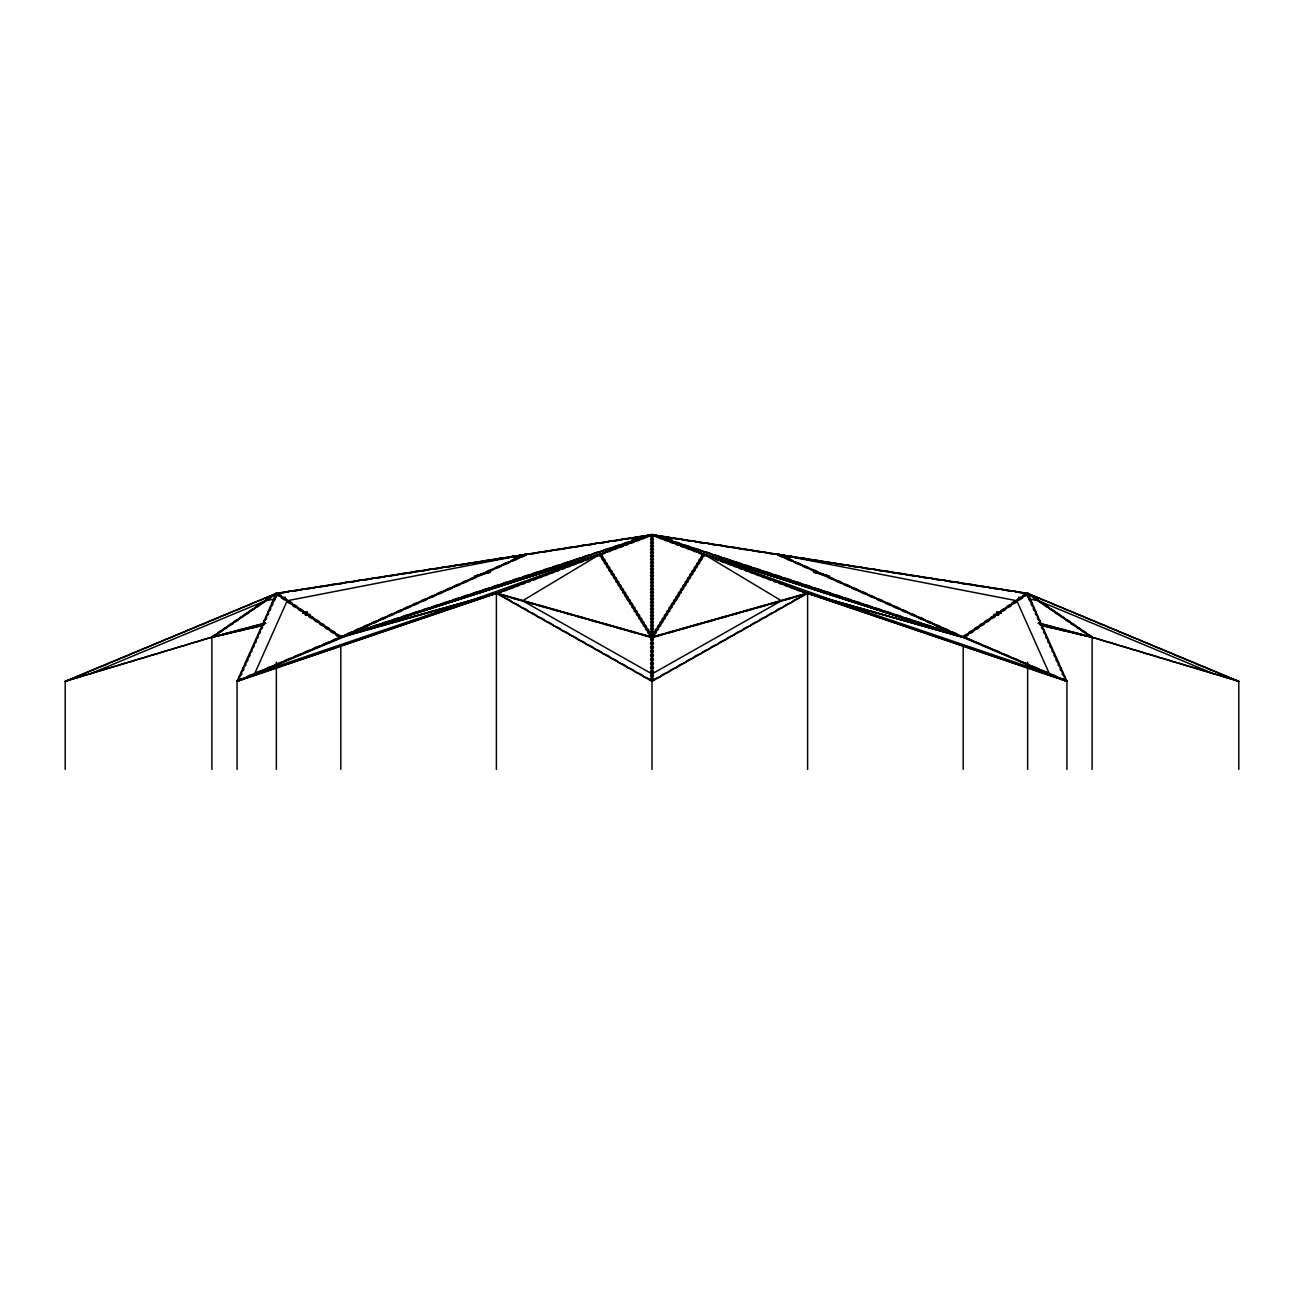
<?xml version="1.0" encoding="UTF-8"?>
<svg xmlns="http://www.w3.org/2000/svg" width="1304" height="1304" viewBox="0 0 1304 1304"><rect width="100%" height="100%" fill="white"/><g stroke="black" fill="none" stroke-linecap="round" stroke-linejoin="round"><path stroke-width="1.5" d="M1238.8 769.36L1238.8 681.34L1027.65 593.32A19.038 5.412 1.9 0 0 1022.222 597.02A19.038 5.852 5.7 0 1 1016.794 600.736A18.598 5.281 1.9 0 0 1011.431 604.388A18.598 5.705 5.7 0 1 1006.085 608.055A18.598 5.705 5.7 0 1 1000.722 611.706A18.598 5.281 1.9 0 0 995.359 615.374A18.598 5.705 5.7 0 1 989.997 619.025A18.598 5.281 1.9 0 0 984.634 622.693A18.598 5.281 1.9 0 0 979.271 626.344A18.598 5.281 1.9 0 0 973.925 630.011A18.598 5.705 5.7 0 1 968.562 633.662A18.598 5.281 1.9 0 0 963.314 636.629L1066.933 681.34L1066.933 769.36M650.288 636.645L650.174 636.433A18.875 4.222 10.5 0 1 650.614 635.113L651.12 634.347A18.875 4.222 10.5 0 0 648.316 631.429A18.875 4.222 10.5 0 0 646.018 627.746A18.875 4.222 10.5 0 1 643.736 624.078A18.875 4.222 10.5 0 1 641.438 620.394A18.875 4.222 10.5 0 1 639.139 616.727A18.875 4.222 10.5 0 1 636.841 613.043A18.875 4.222 10.5 0 1 634.559 609.359A18.875 4.222 10.5 0 1 632.261 605.692A18.875 4.222 10.5 0 1 629.962 602.008A18.875 4.222 10.5 0 1 627.664 598.324A18.875 4.222 10.5 0 0 625.366 594.657A18.875 4.222 10.5 0 1 623.084 590.973A18.875 4.222 10.5 0 1 620.785 587.305A18.875 4.222 10.5 0 0 618.487 583.621A18.875 4.222 10.5 0 1 616.189 579.938A18.875 4.222 10.5 0 0 613.907 576.27A18.875 4.222 10.5 0 1 611.609 572.586A18.875 4.222 10.5 0 1 609.31 568.903A18.875 4.222 10.5 0 1 607.012 565.235A18.875 4.222 10.5 0 1 604.73 561.551A18.875 4.222 10.5 0 0 602.432 557.884A18.875 4.222 10.5 0 0 600.133 554.2L594.591 555.911M653.712 636.645L653.826 636.433A18.875 4.222 -10.5 0 0 653.385 635.113L652.88 634.347A18.875 4.222 -10.5 0 1 655.684 631.429A18.875 4.222 -10.5 0 1 657.982 627.746A18.875 4.222 -10.5 0 0 660.264 624.078A18.875 4.222 -10.5 0 1 662.562 620.394A18.875 4.222 -10.5 0 0 664.861 616.727A18.875 4.222 -10.5 0 1 667.159 613.043A18.875 4.222 -10.5 0 0 669.441 609.359A18.875 4.222 -10.5 0 0 671.739 605.692A18.875 4.222 -10.5 0 0 674.038 602.008A18.875 4.222 -10.5 0 1 676.336 598.324A18.875 4.222 -10.5 0 1 678.634 594.657A18.875 4.222 -10.5 0 0 680.916 590.973A18.875 4.222 -10.5 0 1 683.214 587.305A18.875 4.222 -10.5 0 1 685.513 583.621A18.875 4.222 -10.5 0 1 687.811 579.938A18.875 4.222 -10.5 0 1 690.093 576.27A18.875 4.222 -10.5 0 1 692.391 572.586A18.875 4.222 -10.5 0 1 694.69 568.903A18.875 4.222 -10.5 0 1 696.988 565.235A18.875 4.222 -10.5 0 1 699.27 561.551A18.875 4.222 -10.5 0 0 701.568 557.884A18.875 4.222 -10.5 0 1 703.867 554.2L709.409 555.911M1038.408 623.149L1092.1 637.33L1238.8 681.34A18.794 2.82 16.7 0 1 1235.442 680.15L1234.383 679.759A18.794 2.82 16.7 0 1 1227.683 676.711A18.794 2.82 16.7 0 1 1216.567 672.082A18.794 2.82 16.7 0 1 1205.466 667.436A18.794 2.82 16.7 0 1 1194.35 662.807A18.794 2.82 16.7 0 1 1183.233 658.178A18.794 2.82 16.7 0 1 1172.117 653.548A18.794 2.82 16.7 0 1 1161 648.919A18.794 2.82 16.7 0 1 1149.9 644.274A18.794 2.82 16.7 0 1 1138.783 639.645A18.794 2.82 16.7 0 1 1127.667 635.015A18.794 2.82 16.7 0 1 1116.55 630.386A18.794 2.82 16.7 0 1 1105.433 625.741A18.794 2.82 16.7 0 1 1094.333 621.111A18.794 2.82 16.7 0 1 1083.216 616.482A18.794 2.82 16.7 0 1 1072.1 611.853A18.794 2.82 16.7 0 1 1060.983 607.224A18.794 2.82 16.7 0 1 1049.883 602.578A18.794 2.82 16.7 0 1 1038.766 597.949A18.794 2.82 16.7 0 1 1031.431 595.178L1030.551 594.787A19.038 2.853 16.7 0 0 1027.65 593.32L652 534.64A20.456 3.651 -13.1 0 1 645.757 535.895L644.551 536.091A20.456 3.651 -13.1 0 1 638.08 536.808A20.456 5.819 -1.9 0 1 624.176 538.992A20.456 5.819 -1.9 0 1 610.256 541.16A20.456 5.819 -1.9 0 1 596.352 543.328A20.456 5.819 -1.9 0 1 582.432 545.512A20.456 5.819 -1.9 0 1 568.528 547.68A20.456 5.819 -1.9 0 1 554.607 549.848A20.456 5.819 -1.9 0 1 540.704 552.032A20.456 5.819 -1.9 0 1 526.783 554.2A18.875 5.363 -1.9 0 1 518.552 557.884A18.875 5.363 -1.9 0 1 510.32 561.551A18.875 5.363 -1.9 0 1 502.105 565.235A18.875 5.363 -1.9 0 1 493.874 568.903A18.875 5.363 -1.9 0 1 485.642 572.586A18.875 5.363 -1.9 0 0 477.411 576.27A18.875 5.363 -1.9 0 1 469.195 579.938A18.875 5.363 -1.9 0 1 460.964 583.621A18.875 5.363 -1.9 0 0 452.732 587.305A18.875 5.363 -1.9 0 1 444.501 590.973A18.875 5.363 -1.9 0 0 436.286 594.657A18.875 5.363 -1.9 0 1 428.054 598.324A18.875 5.363 -1.9 0 1 419.823 602.008A18.875 5.363 -1.9 0 1 411.591 605.692A18.875 5.363 -1.9 0 1 403.376 609.359A18.875 5.363 -1.9 0 1 395.145 613.043A18.875 5.363 -1.9 0 1 386.913 616.727A18.875 5.363 -1.9 0 1 378.682 620.394A18.875 5.363 -1.9 0 0 370.45 624.078A18.875 5.363 -1.9 0 1 362.235 627.746A18.875 5.363 -1.9 0 0 354.003 631.429A18.875 5.363 -1.9 0 0 345.772 635.113L344.892 635.977L356.139 632.473M817.543 561.388L777.217 554.2A20.456 3.651 13.1 0 1 763.296 552.032A20.456 3.651 13.1 0 1 749.392 549.848A20.456 5.819 1.9 0 1 735.472 547.68A20.456 5.819 1.9 0 1 721.568 545.512A20.456 5.819 1.9 0 1 707.648 543.328A20.456 5.819 1.9 0 1 693.744 541.16A20.456 5.819 1.9 0 1 679.824 538.992A20.456 5.819 1.9 0 1 665.92 536.808A20.456 3.651 13.1 0 1 659.449 536.091L658.243 535.895A20.456 3.651 13.1 0 1 652 534.64A20.456 4.58 10.5 0 1 650.908 535.895L650.452 536.091A20.456 4.58 10.5 0 1 646.23 536.808A20.456 4.58 10.5 0 1 640.476 538.992A20.456 4.58 10.5 0 1 634.706 541.16A20.456 4.58 10.5 0 1 628.952 543.328A20.456 4.58 10.5 0 1 623.182 545.512A20.456 4.58 10.5 0 1 617.428 547.68A20.456 4.58 10.5 0 1 611.657 549.848A20.456 4.58 10.5 0 1 605.904 552.032L600.133 554.2A18.875 4.222 10.5 0 0 599.628 554.95L599.628 555.243A18.875 4.222 10.5 0 0 602.432 557.884A18.875 4.222 10.5 0 0 604.73 561.551A18.875 4.222 10.5 0 1 607.012 565.235A18.875 4.222 10.5 0 1 609.31 568.903A18.875 4.222 10.5 0 1 611.609 572.586A18.875 4.222 10.5 0 1 613.907 576.27A18.875 4.222 10.5 0 0 616.189 579.938A18.875 4.222 10.5 0 1 618.487 583.621A18.875 4.222 10.5 0 0 620.785 587.305A18.875 4.222 10.5 0 1 623.084 590.973A18.875 4.222 10.5 0 1 625.366 594.657A18.875 4.222 10.5 0 0 627.664 598.324A18.875 4.222 10.5 0 1 629.962 602.008A18.875 4.222 10.5 0 1 632.261 605.692A18.875 4.222 10.5 0 1 634.559 609.359A18.875 4.222 10.5 0 1 636.841 613.043A18.875 4.222 10.5 0 1 639.139 616.727A18.875 4.222 10.5 0 1 641.438 620.394A18.875 4.222 10.5 0 1 643.736 624.078A18.875 4.222 10.5 0 1 646.018 627.746A18.875 4.222 10.5 0 0 648.316 631.429A18.875 4.222 10.5 0 0 650.614 635.113L652 634.021L653.385 635.113A18.875 4.222 -10.5 0 0 655.684 631.429A18.875 4.222 -10.5 0 0 657.982 627.746A18.875 4.222 -10.5 0 1 660.264 624.078A18.875 4.222 -10.5 0 0 662.562 620.394A18.875 4.222 -10.5 0 1 664.861 616.727A18.875 4.222 -10.5 0 0 667.159 613.043A18.875 4.222 -10.5 0 1 669.441 609.359A18.875 4.222 -10.5 0 1 671.739 605.692A18.875 4.222 -10.5 0 1 674.038 602.008A18.875 4.222 -10.5 0 0 676.336 598.324A18.875 4.222 -10.5 0 0 678.634 594.657A18.875 4.222 -10.5 0 1 680.916 590.973A18.875 4.222 -10.5 0 0 683.214 587.305A18.875 4.222 -10.5 0 0 685.513 583.621A18.875 4.222 -10.5 0 0 687.811 579.938A18.875 4.222 -10.5 0 0 690.093 576.27A18.875 4.222 -10.5 0 0 692.391 572.586A18.875 4.222 -10.5 0 0 694.69 568.903A18.875 4.222 -10.5 0 0 696.988 565.235A18.875 4.222 -10.5 0 0 699.27 561.551A18.875 4.222 -10.5 0 1 701.568 557.884A18.875 4.222 -10.5 0 0 704.372 555.243L704.372 554.95A20.456 4.58 -10.5 0 1 703.867 554.2L698.096 552.032A20.456 4.58 -10.5 0 1 692.342 549.848A20.456 4.58 -10.5 0 1 686.572 547.68A20.456 4.58 -10.5 0 1 680.818 545.512A20.456 4.58 -10.5 0 1 675.048 543.328A20.456 4.58 -10.5 0 1 669.294 541.16A20.456 4.58 -10.5 0 1 663.524 538.992A20.456 4.58 -10.5 0 1 657.77 536.808A20.456 4.58 -10.5 0 1 653.548 536.091L653.092 535.895A20.456 4.58 -10.5 0 1 652 534.64L276.35 593.32L65.2 681.34L65.2 769.36M653.385 635.113L652 635.977L650.614 635.113M263.962 624.942A18.843 3.358 -13.1 0 0 254.492 627.387A18.843 3.358 -13.1 0 0 240.295 630.712A18.843 3.358 -13.1 0 0 226.097 634.021L220.311 635.113A18.875 3.374 -13.1 0 0 214.263 636.433L65.2 681.34A14.898 2.233 -16.7 0 1 68.167 680.28L69.194 679.938A14.898 2.233 -16.7 0 1 77.555 677.64A14.898 2.233 -16.7 0 1 89.894 673.923A17.8 2.673 -16.7 0 1 103.456 669.865A17.8 2.673 -16.7 0 1 117.018 665.79A17.8 2.673 -16.7 0 1 130.563 661.731A17.8 2.673 -16.7 0 1 144.125 657.656A17.8 2.673 -16.7 0 1 157.686 653.597A17.8 2.673 -16.7 0 1 171.231 649.522A17.8 2.673 -16.7 0 1 184.793 645.464A17.8 2.673 -16.7 0 1 198.338 641.389A17.8 2.673 -16.7 0 1 211.9 637.33L265.592 623.149M65.2 681.34A18.794 2.82 -16.7 0 0 68.558 680.15L69.617 679.759A18.794 2.82 -16.7 0 0 76.317 676.711A18.794 2.82 -16.7 0 0 87.433 672.082A18.794 2.82 -16.7 0 0 98.534 667.436A18.794 2.82 -16.7 0 0 109.65 662.807A18.794 2.82 -16.7 0 0 120.767 658.178A18.794 2.82 -16.7 0 0 131.883 653.548A18.794 2.82 -16.7 0 0 143 648.919A18.794 2.82 -16.7 0 0 154.1 644.274A18.794 2.82 -16.7 0 0 165.217 639.645A18.794 2.82 -16.7 0 0 176.333 635.015A18.794 2.82 -16.7 0 0 187.45 630.386A18.794 2.82 -16.7 0 0 198.567 625.741A18.794 2.82 -16.7 0 0 209.667 621.111A18.794 2.82 -16.7 0 0 220.783 616.482A18.794 2.82 -16.7 0 0 231.9 611.853A18.794 2.82 -16.7 0 0 243.017 607.224A18.794 2.82 -16.7 0 0 254.117 602.578A18.794 2.82 -16.7 0 0 265.234 597.949A18.794 2.82 -16.7 0 0 272.569 595.178L273.449 594.787A19.038 2.853 -16.7 0 1 276.35 593.32A19.038 5.412 -1.9 0 1 281.778 597.02A19.038 5.852 -5.7 0 0 287.206 600.736A18.598 5.705 -5.7 0 0 292.569 604.388A18.598 5.281 -1.9 0 1 297.915 608.055A18.598 5.705 -5.7 0 0 303.278 611.706A18.598 5.705 -5.7 0 0 308.64 615.374A18.598 5.281 -1.9 0 1 314.003 619.025A18.598 5.281 -1.9 0 1 319.366 622.693A18.598 5.705 -5.7 0 0 324.729 626.344A18.598 5.281 -1.9 0 1 330.075 630.011A18.598 5.281 -1.9 0 1 335.438 633.662A18.598 5.281 -1.9 0 1 340.686 636.629L341.192 636.433A18.875 5.363 -1.9 0 1 345.772 635.113L410.63 614.999M89.894 673.923L265.494 600.736A19.038 2.853 -16.7 0 1 270.922 597.02A19.038 3.39 -13.1 0 0 276.35 593.32A20.456 5.819 -1.9 0 0 290.27 591.152A20.456 5.819 -1.9 0 0 304.174 588.968A20.456 5.819 -1.9 0 0 318.094 586.8A20.456 3.651 -13.1 0 0 331.998 584.632A20.456 5.819 -1.9 0 0 345.919 582.448A20.456 3.651 -13.1 0 0 359.822 580.28A20.456 5.819 -1.9 0 0 373.743 578.112A20.456 5.819 -1.9 0 0 387.647 575.928A20.456 3.651 -13.1 0 0 401.567 573.76A20.456 5.819 -1.9 0 0 415.487 571.592A20.456 5.819 -1.9 0 0 429.391 569.408A20.456 3.651 -13.1 0 0 443.311 567.24A20.456 5.819 -1.9 0 0 457.215 565.072A20.456 5.819 -1.9 0 0 471.135 562.888A20.456 5.819 -1.9 0 0 485.039 560.72A20.456 5.819 -1.9 0 0 498.959 558.552A20.456 5.819 -1.9 0 0 512.863 556.368A20.456 3.651 -13.1 0 0 515.911 556.107L517.02 555.977A20.456 3.651 -13.1 0 0 521.763 555.243L523.002 554.999A20.456 3.651 -13.1 0 0 526.783 554.2A20.456 3.651 -13.1 0 0 540.704 552.032A20.456 3.651 -13.1 0 0 554.607 549.848A20.456 3.651 -13.1 0 0 568.528 547.68A20.456 3.651 -13.1 0 0 582.432 545.512A20.456 3.651 -13.1 0 0 596.352 543.328A20.456 3.651 -13.1 0 0 610.256 541.16A20.456 3.651 -13.1 0 0 624.176 538.992A20.456 3.651 -13.1 0 0 638.08 536.808A20.456 5.819 -1.9 0 0 645.643 536.091L646.8 535.895A20.456 5.819 -1.9 0 0 652 534.64L671.527 539.188M668.528 538.34A18.843 3.358 13.1 0 0 666.197 537.949A18.843 3.358 13.1 0 0 652 534.64L496.4 593.32L237.067 681.34L237.067 769.36M963.314 636.645L962.808 636.433A18.875 5.363 1.9 0 0 958.228 635.113A18.875 5.363 1.9 0 0 949.997 631.429A18.875 5.363 1.9 0 1 941.765 627.746A18.875 5.363 1.9 0 0 933.55 624.078A18.875 5.363 1.9 0 0 925.318 620.394A18.875 5.363 1.9 0 1 917.087 616.727A18.875 5.363 1.9 0 1 908.855 613.043A18.875 5.363 1.9 0 1 900.624 609.359A18.875 5.363 1.9 0 1 892.409 605.692A18.875 5.363 1.9 0 1 884.177 602.008A18.875 5.363 1.9 0 1 875.946 598.324A18.875 5.363 1.9 0 0 867.714 594.657A18.875 5.363 1.9 0 1 859.499 590.973A18.875 5.363 1.9 0 0 851.267 587.305A18.875 5.363 1.9 0 0 843.036 583.621A18.875 5.363 1.9 0 1 834.804 579.938A18.875 5.363 1.9 0 1 826.589 576.27A18.875 5.363 1.9 0 0 818.358 572.586A18.875 5.363 1.9 0 1 810.126 568.903A18.875 5.363 1.9 0 1 801.895 565.235A18.875 5.363 1.9 0 1 793.68 561.551A18.875 5.363 1.9 0 1 785.448 557.884A18.875 5.363 1.9 0 1 777.217 554.2A20.456 3.651 13.1 0 0 780.998 554.999L782.237 555.243A20.456 3.651 13.1 0 0 786.98 555.977L788.089 556.107A20.456 3.651 13.1 0 0 791.137 556.368A20.456 5.819 1.9 0 0 805.041 558.552A20.456 3.651 13.1 0 0 818.961 560.72A20.456 5.819 1.9 0 0 832.865 562.888A20.456 3.651 13.1 0 0 846.785 565.072A20.456 3.651 13.1 0 0 860.689 567.24A20.456 3.651 13.1 0 0 874.609 569.408A20.456 5.819 1.9 0 0 888.513 571.592A20.456 3.651 13.1 0 0 902.433 573.76A20.456 3.651 13.1 0 0 916.353 575.928A20.456 5.819 1.9 0 0 930.257 578.112A20.456 3.651 13.1 0 0 944.177 580.28A20.456 3.651 13.1 0 0 958.081 582.448A20.456 5.819 1.9 0 0 972.002 584.632A20.456 3.651 13.1 0 0 985.905 586.8A20.456 3.651 13.1 0 0 999.826 588.968A20.456 3.651 13.1 0 0 1013.73 591.152A20.456 5.819 1.9 0 0 1027.65 593.32L1066.933 681.34A14.898 1.418 18 0 1 1064.064 680.28L1063.2 679.938A14.898 1.418 18 0 1 1058.196 677.64A14.898 1.418 18 0 1 1049.459 673.923L833.794 600.736L703.867 554.2A20.456 4.58 -10.5 0 1 698.096 552.032L652 534.64A18.826 5.346 -1.9 0 0 641.959 537.949A18.843 5.363 -1.9 0 0 631.918 541.258A18.843 5.363 -1.9 0 0 621.878 544.583A18.843 5.363 -1.9 0 0 611.853 547.892A18.843 5.363 -1.9 0 0 601.812 551.201A18.843 5.363 -1.9 0 0 591.771 554.51A18.843 5.363 -1.9 0 0 581.731 557.835A18.843 5.363 -1.9 0 0 571.69 561.144A18.843 5.363 -1.9 0 0 561.649 564.453A18.843 5.363 -1.9 0 0 551.608 567.762A18.843 5.363 -1.9 0 0 541.567 571.071A18.843 5.363 -1.9 0 0 531.543 574.396A18.843 5.363 -1.9 0 0 521.502 577.705A18.843 5.363 -1.9 0 0 511.461 581.013A18.843 5.363 -1.9 0 0 501.421 584.322A18.843 5.363 -1.9 0 0 491.38 587.648A18.843 5.363 -1.9 0 0 481.339 590.957A18.843 5.363 -1.9 0 0 471.298 594.265A18.843 5.363 -1.9 0 0 461.274 597.574A18.843 5.363 -1.9 0 0 451.233 600.899A18.843 5.363 -1.9 0 0 441.192 604.208A18.843 5.363 -1.9 0 0 431.151 607.517A18.843 5.363 -1.9 0 0 421.111 610.826A18.843 5.363 -1.9 0 0 411.07 614.135A18.843 5.363 -1.9 0 0 401.029 617.46A18.843 5.363 -1.9 0 0 390.988 620.769A18.843 5.363 -1.9 0 0 380.964 624.078A18.843 5.363 -1.9 0 0 370.923 627.387A18.843 5.363 -1.9 0 0 360.882 630.712A18.843 5.363 -1.9 0 0 350.841 634.021L237.067 681.34L276.35 593.32A20.456 3.651 -13.1 0 0 290.27 591.152A20.456 3.651 -13.1 0 0 304.174 588.968A20.456 3.651 -13.1 0 0 318.094 586.8A20.456 5.819 -1.9 0 0 331.998 584.632A20.456 3.651 -13.1 0 0 345.919 582.448A20.456 5.819 -1.9 0 0 359.822 580.28A20.456 3.651 -13.1 0 0 373.743 578.112A20.456 3.651 -13.1 0 0 387.647 575.928A20.456 5.819 -1.9 0 0 401.567 573.76A20.456 3.651 -13.1 0 0 415.487 571.592A20.456 3.651 -13.1 0 0 429.391 569.408A20.456 5.819 -1.9 0 0 443.311 567.24A20.456 3.651 -13.1 0 0 457.215 565.072A20.456 3.651 -13.1 0 0 471.135 562.888A20.456 3.651 -13.1 0 0 485.039 560.72A20.456 3.651 -13.1 0 0 498.959 558.552A20.456 3.651 -13.1 0 0 512.863 556.368A20.456 5.819 -1.9 0 0 516.726 556.107L517.981 555.977A20.456 5.819 -1.9 0 0 522.725 555.243L523.817 554.999A18.875 5.363 -1.9 0 1 526.783 554.2L340.8 637.33A17.8 1.679 -18 0 1 331.216 641.389A17.8 1.679 -18 0 1 321.632 645.464A17.8 1.679 -18 0 1 312.047 649.522A17.8 5.46 -5.7 0 0 302.463 653.597A17.8 1.679 -18 0 1 292.878 657.656A17.8 1.679 -18 0 1 283.294 661.731A17.8 1.679 -18 0 1 273.71 665.79A17.8 5.46 -5.7 0 0 264.125 669.865A17.8 1.679 -18 0 1 254.541 673.923A14.898 1.418 -18 0 1 245.804 677.64A14.898 1.418 -18 0 1 240.8 679.938L239.936 680.28A14.898 1.418 -18 0 1 237.067 681.34A14.898 4.58 -5.7 0 1 238.404 680.28L238.991 679.938A14.898 4.58 -5.7 0 1 245.804 677.64A14.898 4.58 -5.7 0 1 254.541 673.923A17.8 5.46 -5.7 0 1 264.125 669.865A17.8 1.679 -18 0 0 273.71 665.79A17.8 5.46 -5.7 0 1 283.294 661.731A17.8 5.46 -5.7 0 1 292.878 657.656A17.8 5.46 -5.7 0 1 302.463 653.597A17.8 1.679 -18 0 0 312.047 649.522A17.8 5.46 -5.7 0 1 321.632 645.464A17.8 5.46 -5.7 0 1 331.216 641.389A17.8 5.46 -5.7 0 1 340.8 637.33L652 534.64A20.456 5.819 1.9 0 0 657.2 535.895L658.357 536.091A20.456 5.819 1.9 0 0 665.92 536.808A20.456 3.651 13.1 0 0 679.824 538.992A20.456 3.651 13.1 0 0 693.744 541.16A20.456 3.651 13.1 0 0 707.648 543.328A20.456 3.651 13.1 0 0 721.568 545.512A20.456 3.651 13.1 0 0 735.472 547.68A20.456 3.651 13.1 0 0 749.392 549.848A20.456 5.819 1.9 0 0 763.296 552.032A20.456 5.819 1.9 0 0 777.217 554.2L1016.794 600.736A19.038 5.412 1.9 0 1 1022.222 597.02A19.038 5.852 5.7 0 0 1026.721 595.146L1027.047 594.82A18.794 5.77 5.7 0 1 1027.65 593.32A18.794 2.82 16.7 0 0 1030.551 594.787L1031.154 595.146A19.038 2.853 16.7 0 1 1033.078 597.02A19.038 2.853 16.7 0 1 1038.506 600.736A18.598 2.787 16.7 0 1 1043.868 604.388A18.598 2.787 16.7 0 1 1049.215 608.055A18.598 3.309 13.1 0 0 1054.577 611.706A18.598 3.309 13.1 0 0 1059.94 615.374A18.598 3.309 13.1 0 0 1065.303 619.025A18.598 2.787 16.7 0 1 1070.666 622.693A18.598 2.787 16.7 0 1 1076.028 626.344A18.598 3.309 13.1 0 0 1081.375 630.011A18.598 3.309 13.1 0 0 1086.737 633.662A18.598 2.787 16.7 0 1 1092.1 637.33A17.8 2.673 16.7 0 1 1105.662 641.389A17.8 2.673 16.7 0 1 1119.207 645.464A17.8 2.673 16.7 0 1 1132.768 649.522A17.8 2.673 16.7 0 1 1146.314 653.597A17.8 2.673 16.7 0 1 1159.875 657.656A17.8 2.673 16.7 0 1 1173.437 661.731A17.8 2.673 16.7 0 1 1186.982 665.79A17.8 2.673 16.7 0 1 1200.544 669.865A17.8 2.673 16.7 0 1 1214.105 673.923A14.898 2.233 16.7 0 1 1226.445 677.64A14.898 2.233 16.7 0 1 1234.806 679.938L1235.833 680.28A14.898 2.233 16.7 0 1 1238.8 681.34M632.473 539.188L652 534.64L807.6 593.32L1066.933 681.34A14.898 4.58 5.7 0 0 1065.596 680.28L1065.009 679.938A14.898 4.58 5.7 0 0 1058.196 677.64A14.898 4.58 5.7 0 0 1049.459 673.923A17.8 5.46 5.7 0 0 1039.875 669.865A17.8 5.46 5.7 0 0 1030.29 665.79A17.8 1.679 18 0 1 1020.706 661.731A17.8 1.679 18 0 1 1011.122 657.656A17.8 1.679 18 0 1 1001.537 653.597A17.8 1.679 18 0 1 991.953 649.522A17.8 5.46 5.7 0 0 982.368 645.464A17.8 1.679 18 0 1 972.784 641.389A17.8 1.679 18 0 1 963.2 637.33L652 534.64L362.267 630.402M265.739 623.328A18.875 3.374 -13.1 0 1 262.104 624.078A18.875 3.374 -13.1 0 1 248.184 627.746A18.875 3.374 -13.1 0 0 234.247 631.429A18.875 3.374 -13.1 0 0 220.311 635.113L217.686 635.977M347.728 635.113L349.945 634.347M357.003 632.179L361.42 630.68M211.9 769.36L211.9 637.33A18.598 2.787 -16.7 0 1 217.263 633.662A18.598 2.787 -16.7 0 1 222.625 630.011A18.598 2.787 -16.7 0 1 227.972 626.344A18.598 2.787 -16.7 0 1 233.334 622.693A18.598 2.787 -16.7 0 1 238.697 619.025A18.598 3.309 -13.1 0 0 244.06 615.374A18.598 3.309 -13.1 0 0 249.423 611.706A18.598 3.309 -13.1 0 0 254.785 608.055A18.598 2.787 -16.7 0 1 260.132 604.388A18.598 2.787 -16.7 0 1 265.494 600.736A19.038 3.39 -13.1 0 0 270.922 597.02A19.038 2.853 -16.7 0 1 272.846 595.146L273.384 594.82A18.794 2.82 -16.7 0 0 276.35 593.32L340.8 637.33A18.598 1.76 -18 0 0 353.743 633.662A18.598 1.76 -18 0 0 366.685 630.011A18.598 1.76 -18 0 0 379.627 626.344A18.598 1.76 -18 0 0 392.569 622.693A18.598 1.76 -18 0 0 405.495 619.025A18.598 1.76 -18 0 0 418.437 615.374A18.598 1.76 -18 0 0 431.379 611.706A18.598 1.76 -18 0 0 444.322 608.055A18.598 1.76 -18 0 0 457.264 604.388A18.598 1.76 -18 0 0 470.206 600.736A19.038 1.809 -18 0 0 483.295 597.02L496.4 593.32L652 681.34A14.898 4.238 -9 0 0 653.076 680.28L653.288 679.938A14.898 4.238 -9 0 0 652 677.64A14.898 4.238 9 0 1 652 673.923A17.8 5.053 -9 0 0 652 669.865A17.8 5.053 -9 0 0 652 665.79A17.8 5.053 -9 0 0 652 661.731A17.8 5.053 -9 0 0 652 657.656A17.8 5.053 -9 0 0 652 653.597A17.8 5.053 -9 0 0 652 649.522A17.8 5.053 -9 0 0 652 645.464A17.8 5.053 -9 0 0 652 641.389A17.8 5.053 -9 0 0 652 637.33L703.867 554.2A18.875 4.222 -10.5 0 1 704.372 554.95L704.584 555.243A20.456 4.58 -10.5 0 0 706.54 555.977L707.224 556.107A20.456 4.58 -10.5 0 0 709.637 556.368A20.456 4.58 -10.5 0 0 715.391 558.552A20.456 4.58 -10.5 0 0 721.161 560.72A20.456 4.58 -10.5 0 0 726.915 562.888A20.456 4.58 -10.5 0 0 732.685 565.072A20.456 4.58 -10.5 0 0 738.439 567.24A20.456 4.58 -10.5 0 0 744.209 569.408A20.456 4.58 -10.5 0 0 749.963 571.592A20.456 4.58 -10.5 0 0 755.733 573.76A20.456 4.58 -10.5 0 0 761.503 575.928A20.456 4.58 -10.5 0 0 767.257 578.112A20.456 4.58 -10.5 0 0 773.027 580.28A20.456 4.58 -10.5 0 0 778.781 582.448A20.456 4.58 -10.5 0 0 784.552 584.632A20.456 4.58 -10.5 0 0 790.305 586.8A20.456 4.58 -10.5 0 0 796.076 588.968A20.456 4.58 -10.5 0 0 801.83 591.152A20.456 4.58 -10.5 0 0 807.6 593.32L963.2 637.33A18.598 5.705 5.7 0 0 968.562 633.662A18.598 5.281 1.9 0 1 973.925 630.011A18.598 5.705 5.7 0 0 979.271 626.344A18.598 5.705 5.7 0 0 984.634 622.693A18.598 5.705 5.7 0 0 989.997 619.025A18.598 5.281 1.9 0 1 995.359 615.374A18.598 5.705 5.7 0 0 1000.722 611.706A18.598 5.281 1.9 0 1 1006.085 608.055A18.598 5.281 1.9 0 1 1011.431 604.388A18.598 5.705 5.7 0 0 1016.794 600.736L1049.459 673.923A17.8 1.679 18 0 1 1039.875 669.865A17.8 1.679 18 0 1 1030.29 665.79A17.8 5.46 5.7 0 0 1020.706 661.731A17.8 5.46 5.7 0 0 1011.122 657.656A17.8 5.46 5.7 0 0 1001.537 653.597A17.8 5.46 5.7 0 0 991.953 649.522A17.8 1.679 18 0 1 982.368 645.464A17.8 5.46 5.7 0 0 972.784 641.389A17.8 5.46 5.7 0 0 963.2 637.33L953.159 634.021A18.843 5.363 1.9 0 0 943.118 630.712A18.843 5.363 1.9 0 0 933.077 627.387A18.843 5.363 1.9 0 0 923.036 624.078A18.843 5.363 1.9 0 0 913.012 620.769A18.843 5.363 1.9 0 0 902.971 617.46A18.843 5.363 1.9 0 0 892.93 614.135A18.843 5.363 1.9 0 0 882.889 610.826A18.843 5.363 1.9 0 0 872.849 607.517A18.843 5.363 1.9 0 0 862.808 604.208A18.843 5.363 1.9 0 0 852.767 600.899A18.843 5.363 1.9 0 0 842.726 597.574A18.843 5.363 1.9 0 0 832.702 594.265A18.843 5.363 1.9 0 0 822.661 590.957A18.843 5.363 1.9 0 0 812.62 587.648A18.843 5.363 1.9 0 0 802.579 584.322A18.843 5.363 1.9 0 0 792.539 581.013A18.843 5.363 1.9 0 0 782.498 577.705A18.843 5.363 1.9 0 0 772.457 574.396A18.843 5.363 1.9 0 0 762.433 571.071A18.843 5.363 1.9 0 0 752.392 567.762A18.843 5.363 1.9 0 0 742.351 564.453A18.843 5.363 1.9 0 0 732.31 561.144A18.843 5.363 1.9 0 0 722.269 557.835A18.843 5.363 1.9 0 0 712.228 554.51A18.843 5.363 1.9 0 0 702.188 551.201A18.843 5.363 1.9 0 0 692.147 547.892A18.843 5.363 1.9 0 0 682.122 544.583A18.843 5.363 1.9 0 0 672.082 541.258A18.843 5.363 1.9 0 0 662.041 537.949A18.843 5.363 1.9 0 0 652 534.64L605.969 551.967A20.456 4.58 10.5 0 1 600.133 554.2L470.206 600.736L254.541 673.923L287.206 600.736L526.783 554.2A18.875 3.374 -13.1 0 1 518.91 556.547M344.663 636.14L343.115 636.645M355.014 632.701L364.077 629.702M354.036 633.01L350.841 634.021M583.116 559.595L594.2 556.156M582.725 559.84L502.822 585.333M468.397 596.368L479.464 592.929M479.872 592.701L490.94 589.261M491.347 589.017L502.415 585.577M411.037 614.754L422.105 611.332M422.512 611.087L433.58 607.648M433.971 607.403L445.055 603.964M445.446 603.719L456.53 600.296M456.922 600.052L468.006 596.613M365.136 629.473L600.133 554.2L652 637.33A17.8 5.053 9 0 0 652 641.389A17.8 5.053 9 0 0 652 645.464A17.8 5.053 9 0 0 652 649.522A17.8 5.053 9 0 0 652 653.597A17.8 5.053 9 0 0 652 657.656A17.8 5.053 9 0 0 652 661.731A17.8 5.053 9 0 0 652 665.79A17.8 5.053 9 0 0 652 669.865A17.8 5.053 9 0 0 652 673.923A14.898 4.238 -9 0 1 652 677.64A14.898 4.238 9 0 0 650.712 679.938L650.924 680.28A14.898 4.238 9 0 0 652 681.34L807.6 593.32L813.647 594.983M345.511 635.944L483.295 597.02A19.038 1.809 -18 0 0 490.5 595.146L491.657 594.803A19.038 1.809 -18 0 0 496.4 593.32A20.456 4.58 10.5 0 0 502.17 591.152A20.456 4.58 10.5 0 0 507.924 588.968A20.456 4.58 10.5 0 0 513.694 586.8A20.456 4.58 10.5 0 0 519.448 584.632A20.456 4.58 10.5 0 0 525.219 582.448A20.456 4.58 10.5 0 0 530.972 580.28A20.456 4.58 10.5 0 0 536.743 578.112A20.456 4.58 10.5 0 0 542.497 575.928A20.456 4.58 10.5 0 0 548.267 573.76A20.456 4.58 10.5 0 0 554.037 571.592A20.456 4.58 10.5 0 0 559.791 569.408A20.456 4.58 10.5 0 0 565.561 567.24A20.456 4.58 10.5 0 0 571.315 565.072A20.456 4.58 10.5 0 0 577.085 562.888A20.456 4.58 10.5 0 0 582.839 560.72A20.456 4.58 10.5 0 0 588.609 558.552A20.456 4.58 10.5 0 0 594.363 556.368A20.456 4.58 10.5 0 0 596.776 556.107L597.46 555.977A20.456 4.58 10.5 0 0 599.416 555.243L599.71 554.999A20.456 4.58 10.5 0 0 600.133 554.2L340.8 637.33A18.598 5.705 -5.7 0 1 335.438 633.662A18.598 5.705 -5.7 0 1 330.075 630.011A18.598 5.705 -5.7 0 1 324.729 626.344A18.598 5.281 -1.9 0 0 319.366 622.693A18.598 5.705 -5.7 0 1 314.003 619.025A18.598 5.705 -5.7 0 1 308.64 615.374A18.598 5.281 -1.9 0 0 303.278 611.706A18.598 5.281 -1.9 0 0 297.915 608.055A18.598 5.705 -5.7 0 1 292.569 604.388A18.598 5.281 -1.9 0 0 287.206 600.736A19.038 5.412 -1.9 0 0 281.778 597.02A19.038 5.852 -5.7 0 1 277.279 595.146L276.953 594.82A19.038 5.852 -5.7 0 1 276.35 593.32L211.9 637.33L263.359 625.317M302.691 613.271A18.875 3.374 -13.1 0 1 303.897 613.043L307.385 612.13M514.591 557.411L526.783 554.2L486.457 561.388M305.951 615.39L309.504 614.559M474.542 576.042L490.516 572.326M345.772 635.113L348.69 634.347A18.875 5.363 -1.9 0 0 354.003 631.429A18.875 5.363 -1.9 0 0 362.235 627.746A18.875 5.363 -1.9 0 1 370.45 624.078A18.875 5.363 -1.9 0 0 378.682 620.394A18.875 5.363 -1.9 0 1 386.913 616.727A18.875 5.363 -1.9 0 1 395.145 613.043A18.875 5.363 -1.9 0 1 403.376 609.359A18.875 5.363 -1.9 0 1 411.591 605.692A18.875 5.363 -1.9 0 1 419.823 602.008A18.875 5.363 -1.9 0 1 428.054 598.324A18.875 5.363 -1.9 0 1 436.286 594.657A18.875 5.363 -1.9 0 0 444.501 590.973A18.875 5.363 -1.9 0 1 452.732 587.305A18.875 5.363 -1.9 0 0 460.964 583.621A18.875 5.363 -1.9 0 1 469.195 579.938A18.875 5.363 -1.9 0 1 477.411 576.27A18.875 5.363 -1.9 0 0 485.642 572.586A18.875 5.363 -1.9 0 1 493.874 568.903A18.875 5.363 -1.9 0 1 502.105 565.235A18.875 5.363 -1.9 0 1 510.32 561.551A18.875 5.363 -1.9 0 1 518.552 557.884A18.875 5.363 -1.9 0 1 523.002 555.243L523.866 554.95A20.456 5.819 -1.9 0 0 526.783 554.2A18.875 3.374 -13.1 0 0 523.148 554.95L521.942 555.243A18.875 3.374 -13.1 0 0 518.356 556.156M220.311 635.113L223.946 634.347A18.875 3.374 -13.1 0 0 234.247 631.429A18.875 3.374 -13.1 0 0 248.184 627.746A18.875 3.374 -13.1 0 1 262.104 624.078A18.875 3.374 -13.1 0 1 265.299 623.019M275.454 598.96L265.494 600.736A18.598 3.309 -13.1 0 1 260.132 604.388A18.598 3.309 -13.1 0 1 254.785 608.055A18.598 2.787 -16.7 0 0 249.423 611.706A18.598 2.787 -16.7 0 0 244.06 615.374A18.598 2.787 -16.7 0 0 238.697 619.025A18.598 3.309 -13.1 0 1 233.334 622.693A18.598 3.309 -13.1 0 1 227.972 626.344A18.598 3.309 -13.1 0 1 222.625 630.011A18.598 3.309 -13.1 0 1 217.263 633.662A18.598 3.309 -13.1 0 1 213.497 636.629M281.419 597.9L285.413 597.183M478.503 562.806L482.48 562.089M821.52 562.089L825.497 562.806M1018.587 597.183L1022.58 597.9M1028.546 598.96L1038.506 600.736L1214.105 673.923M1092.1 769.36L1092.1 637.33L1089.736 636.433A18.875 3.374 13.1 0 0 1083.689 635.113L1080.054 634.347A18.875 3.374 13.1 0 1 1069.753 631.429A18.875 3.374 13.1 0 1 1055.816 627.746A18.875 3.374 13.1 0 0 1041.896 624.078A18.875 3.374 13.1 0 1 1038.261 623.328M1086.313 635.977L1077.903 634.021A18.843 3.358 13.1 0 0 1063.705 630.712A18.843 3.358 13.1 0 0 1049.508 627.387A18.843 3.358 13.1 0 0 1040.038 624.942M826.736 598.683L820.705 597.02A19.038 1.809 18 0 1 813.5 595.146L812.343 594.803A18.794 1.777 18 0 0 807.6 593.32A19.038 4.254 -10.5 0 0 794.495 597.02A19.038 4.254 -10.5 0 0 781.406 600.736L703.867 554.2L959.108 635.977L955.31 634.347A18.875 5.363 1.9 0 1 949.997 631.429A18.875 5.363 1.9 0 0 941.765 627.746A18.875 5.363 1.9 0 1 933.55 624.078A18.875 5.363 1.9 0 1 925.318 620.394A18.875 5.363 1.9 0 0 917.087 616.727A18.875 5.363 1.9 0 0 908.855 613.043A18.875 5.363 1.9 0 0 900.624 609.359A18.875 5.363 1.9 0 0 892.409 605.692A18.875 5.363 1.9 0 0 884.177 602.008A18.875 5.363 1.9 0 0 875.946 598.324A18.875 5.363 1.9 0 1 867.714 594.657A18.875 5.363 1.9 0 0 859.499 590.973A18.875 5.363 1.9 0 1 851.267 587.305A18.875 5.363 1.9 0 1 843.036 583.621A18.875 5.363 1.9 0 0 834.804 579.938A18.875 5.363 1.9 0 0 826.589 576.27A18.875 5.363 1.9 0 1 818.358 572.586A18.875 5.363 1.9 0 0 810.126 568.903A18.875 5.363 1.9 0 0 801.895 565.235A18.875 5.363 1.9 0 0 793.68 561.551A18.875 5.363 1.9 0 0 785.448 557.884A18.875 5.363 1.9 0 0 780.998 555.243L780.134 554.95A20.456 5.819 1.9 0 1 777.217 554.2L963.2 637.33L1027.65 593.32A19.038 3.39 13.1 0 0 1033.078 597.02A19.038 3.39 13.1 0 0 1038.506 600.736A18.598 3.309 13.1 0 0 1043.868 604.388A18.598 3.309 13.1 0 0 1049.215 608.055A18.598 2.787 16.7 0 1 1054.577 611.706A18.598 2.787 16.7 0 1 1059.94 615.374A18.598 2.787 16.7 0 1 1065.303 619.025A18.598 3.309 13.1 0 0 1070.666 622.693A18.598 3.309 13.1 0 0 1076.028 626.344A18.598 2.787 16.7 0 1 1081.375 630.011A18.598 2.787 16.7 0 1 1086.737 633.662A18.598 3.309 13.1 0 0 1090.503 636.629M813.484 572.326L829.458 576.042M994.496 614.559L998.049 615.39M1040.641 625.317L1092.1 637.33L1027.65 593.32A20.456 3.651 13.1 0 1 1013.73 591.152A20.456 5.819 1.9 0 1 999.826 588.968A20.456 5.819 1.9 0 1 985.905 586.8A20.456 5.819 1.9 0 1 972.002 584.632A20.456 3.651 13.1 0 1 958.081 582.448A20.456 5.819 1.9 0 1 944.177 580.28A20.456 5.819 1.9 0 1 930.257 578.112A20.456 3.651 13.1 0 1 916.353 575.928A20.456 5.819 1.9 0 1 902.433 573.76A20.456 5.819 1.9 0 1 888.513 571.592A20.456 3.651 13.1 0 1 874.609 569.408A20.456 5.819 1.9 0 1 860.689 567.24A20.456 5.819 1.9 0 1 846.785 565.072A20.456 5.819 1.9 0 1 832.865 562.888A20.456 3.651 13.1 0 1 818.961 560.72A20.456 5.819 1.9 0 1 805.041 558.552A20.456 3.651 13.1 0 1 791.137 556.368A20.456 5.819 1.9 0 1 787.274 556.107L786.019 555.977A20.456 5.819 1.9 0 1 781.275 555.243L780.183 554.999A18.875 5.363 1.9 0 0 777.217 554.2A18.875 3.374 13.1 0 1 780.851 554.95L782.058 555.243A18.875 3.374 13.1 0 1 785.644 556.156M789.409 557.411L777.217 554.2A18.875 3.374 13.1 0 0 785.089 556.547M996.615 612.13L1000.103 613.043A18.875 3.374 13.1 0 1 1001.309 613.271M958.228 635.113L893.37 614.999M814.772 595.292L820.705 597.02A19.038 1.809 18 0 0 833.794 600.736A18.598 1.76 18 0 0 846.736 604.388A18.598 1.76 18 0 0 859.678 608.055A18.598 1.76 18 0 0 872.62 611.706A18.598 1.76 18 0 0 885.563 615.374A18.598 1.76 18 0 0 898.505 619.025A18.598 1.76 18 0 0 911.431 622.693A18.598 1.76 18 0 0 924.373 626.344A18.598 1.76 18 0 0 937.315 630.011A18.598 1.76 18 0 0 950.257 633.662A18.598 1.76 18 0 0 963.2 637.33L703.867 554.2L807.6 593.32A19.038 1.809 18 0 0 812.343 594.803L813.484 595.178A18.794 1.777 18 0 1 821.243 597.949A18.794 1.777 18 0 1 834.902 602.578A18.794 1.777 18 0 1 848.545 607.224A18.794 1.777 18 0 1 862.188 611.853A18.794 1.777 18 0 1 875.848 616.482A18.794 1.777 18 0 1 889.491 621.111A18.794 1.777 18 0 1 903.134 625.741A18.794 1.777 18 0 1 916.793 630.386A18.794 1.777 18 0 1 930.437 635.015A18.794 1.777 18 0 1 944.096 639.645A18.794 1.777 18 0 1 957.739 644.274A18.794 1.777 18 0 1 971.382 648.919A18.794 1.777 18 0 1 985.042 653.548A18.794 1.777 18 0 1 998.685 658.178A18.794 1.777 18 0 1 1012.328 662.807A18.794 1.777 18 0 1 1025.987 667.436A18.794 1.777 18 0 1 1039.63 672.082A18.794 1.777 18 0 1 1053.273 676.711A18.794 1.777 18 0 1 1062.646 679.759L1063.771 680.15A18.794 1.777 18 0 1 1066.933 681.34A18.794 5.77 5.7 0 1 1065.335 680.15L1064.96 679.759A18.794 5.77 5.7 0 1 1064.863 676.711A18.794 5.77 5.7 0 1 1062.793 672.082A18.794 5.77 5.7 0 1 1060.722 667.436A18.794 5.77 5.7 0 1 1058.652 662.807A18.794 5.77 5.7 0 1 1056.599 658.178A18.794 5.77 5.7 0 1 1054.528 653.548A18.794 5.77 5.7 0 1 1052.458 648.919A18.794 5.77 5.7 0 1 1050.388 644.274A18.794 5.77 5.7 0 1 1048.318 639.645A18.794 5.77 5.7 0 1 1046.248 635.015A18.794 5.77 5.7 0 1 1044.194 630.386A18.794 5.77 5.7 0 1 1042.124 625.741A18.794 5.77 5.7 0 1 1040.054 621.111A18.794 5.77 5.7 0 1 1037.984 616.482A18.794 5.77 5.7 0 1 1035.914 611.853A18.794 5.77 5.7 0 1 1033.844 607.224A18.794 5.77 5.7 0 1 1031.79 602.578A18.794 5.77 5.7 0 1 1029.72 597.949A18.794 5.77 5.7 0 1 1027.096 595.178L1027.047 594.82A19.038 5.852 5.7 0 0 1027.65 593.32L1027.65 597.362M827.877 599.009L960.82 636.629M720.884 559.595L709.8 556.156M721.275 559.84L801.178 585.333M801.585 585.577L812.653 589.017M813.06 589.261L824.128 592.701M835.603 596.368L824.535 592.929M835.994 596.613L847.078 600.052M847.47 600.296L858.554 603.719M858.945 603.964L870.029 607.403M870.42 607.648L881.488 611.087M892.963 614.754L881.895 611.332M939.923 629.702L948.986 632.701M949.964 633.01L956.272 635.113M938.945 629.392L654.445 535.504M653.728 535.259L652 534.64A18.826 3.358 -13.1 0 0 637.803 537.949A18.843 3.358 -13.1 0 0 635.472 538.34M340.686 636.645L496.4 593.32L600.133 554.2L522.594 600.736A19.038 4.254 10.5 0 0 509.505 597.02A19.038 4.254 10.5 0 0 496.4 593.32A18.794 1.777 -18 0 0 491.689 594.787L490.516 595.178A18.794 1.777 -18 0 0 482.757 597.949A18.794 1.777 -18 0 0 469.098 602.578A18.794 1.777 -18 0 0 455.455 607.224A18.794 1.777 -18 0 0 441.811 611.853A18.794 1.777 -18 0 0 428.152 616.482A18.794 1.777 -18 0 0 414.509 621.111A18.794 1.777 -18 0 0 400.866 625.741A18.794 1.777 -18 0 0 387.207 630.386A18.794 1.777 -18 0 0 373.563 635.015A18.794 1.777 -18 0 0 359.904 639.645A18.794 1.777 -18 0 0 346.261 644.274A18.794 1.777 -18 0 0 332.618 648.919A18.794 1.777 -18 0 0 318.958 653.548A18.794 1.777 -18 0 0 305.315 658.178A18.794 1.777 -18 0 0 291.672 662.807A18.794 1.777 -18 0 0 278.013 667.436A18.794 1.777 -18 0 0 264.37 672.082A18.794 1.777 -18 0 0 250.727 676.711A18.794 1.777 -18 0 0 241.354 679.759L240.229 680.15A18.794 1.777 -18 0 0 237.067 681.34A18.794 5.77 -5.7 0 0 238.665 680.15L239.04 679.759A18.794 5.77 -5.7 0 0 239.137 676.711A18.794 5.77 -5.7 0 0 241.207 672.082A18.794 5.77 -5.7 0 0 243.277 667.436A18.794 5.77 -5.7 0 0 245.348 662.807A18.794 5.77 -5.7 0 0 247.401 658.178A18.794 5.77 -5.7 0 0 249.471 653.548A18.794 5.77 -5.7 0 0 251.542 648.919A18.794 5.77 -5.7 0 0 253.612 644.274A18.794 5.77 -5.7 0 0 255.682 639.645A18.794 5.77 -5.7 0 0 257.752 635.015A18.794 5.77 -5.7 0 0 259.806 630.386A18.794 5.77 -5.7 0 0 261.876 625.741A18.794 5.77 -5.7 0 0 263.946 621.111A18.794 5.77 -5.7 0 0 266.016 616.482A18.794 5.77 -5.7 0 0 268.086 611.853A18.794 5.77 -5.7 0 0 270.156 607.224A18.794 5.77 -5.7 0 0 272.21 602.578A18.794 5.77 -5.7 0 0 274.28 597.949A18.794 5.77 -5.7 0 0 276.904 595.178L276.953 594.82A18.794 5.77 -5.7 0 0 276.35 593.32L276.35 597.362M1027.65 662.122L1027.65 769.36M963.2 645.333L963.2 769.36M807.6 769.36L807.6 593.32L652 637.33L496.4 593.32L496.4 769.36M652 534.64A18.826 4.205 -10.5 0 1 652 537.949A18.843 4.205 -10.5 0 1 652 541.258A18.843 4.205 10.5 0 0 652 544.583A18.843 4.205 10.5 0 0 652 547.892A18.843 4.205 10.5 0 0 652 551.201A18.843 4.205 10.5 0 0 652 554.51A18.843 4.205 10.5 0 0 652 557.835A18.843 4.205 10.5 0 0 652 561.144A18.843 4.205 10.5 0 0 652 564.453A18.843 4.205 10.5 0 0 652 567.762A18.843 4.205 10.5 0 0 652 571.071A18.843 4.205 10.5 0 0 652 574.396A18.843 4.205 10.5 0 0 652 577.705A18.843 4.205 10.5 0 0 652 581.013A18.843 4.205 10.5 0 0 652 584.322A18.843 4.205 10.5 0 0 652 587.648A18.843 4.205 10.5 0 0 652 590.957A18.843 4.205 10.5 0 0 652 594.265A18.843 4.205 10.5 0 0 652 597.574A18.843 4.205 10.5 0 0 652 600.899A18.843 4.205 10.5 0 0 652 604.208A18.843 4.205 -10.5 0 1 652 607.517A18.843 4.205 -10.5 0 1 652 610.826A18.843 4.205 10.5 0 0 652 614.135A18.843 4.205 10.5 0 0 652 617.46A18.843 4.205 10.5 0 0 652 620.769A18.843 4.205 10.5 0 0 652 624.078A18.843 4.205 10.5 0 0 652 627.387A18.843 4.205 10.5 0 0 652 630.712A18.843 4.205 10.5 0 0 652 634.021A18.843 4.205 -10.5 0 0 652 630.712A18.843 4.205 -10.5 0 0 652 627.387A18.843 4.205 -10.5 0 0 652 624.078A18.843 4.205 -10.5 0 0 652 620.769A18.843 4.205 -10.5 0 0 652 617.46A18.843 4.205 -10.5 0 0 652 614.135A18.843 4.205 -10.5 0 0 652 610.826A18.843 4.205 10.5 0 1 652 607.517A18.843 4.205 10.5 0 1 652 604.208A18.843 4.205 -10.5 0 0 652 600.899A18.843 4.205 -10.5 0 0 652 597.574A18.843 4.205 -10.5 0 0 652 594.265A18.843 4.205 -10.5 0 0 652 590.957A18.843 4.205 -10.5 0 0 652 587.648A18.843 4.205 -10.5 0 0 652 584.322A18.843 4.205 -10.5 0 0 652 581.013A18.843 4.205 -10.5 0 0 652 577.705A18.843 4.205 -10.5 0 0 652 574.396A18.843 4.205 -10.5 0 0 652 571.071A18.843 4.205 -10.5 0 0 652 567.762A18.843 4.205 -10.5 0 0 652 564.453A18.843 4.205 -10.5 0 0 652 561.144A18.843 4.205 -10.5 0 0 652 557.835A18.843 4.205 -10.5 0 0 652 554.51A18.843 4.205 -10.5 0 0 652 551.201A18.843 4.205 -10.5 0 0 652 547.892A18.843 4.205 -10.5 0 0 652 544.583A18.843 4.205 -10.5 0 0 652 541.258A18.843 4.205 10.5 0 1 652 537.949A18.826 4.205 10.5 0 1 652 534.64L652 769.36M340.8 645.333L340.8 769.36M276.35 662.122L276.35 769.36M1083.689 635.113A18.875 3.374 13.1 0 0 1069.753 631.429A18.875 3.374 13.1 0 0 1055.816 627.746A18.875 3.374 13.1 0 1 1041.896 624.078A18.875 3.374 13.1 0 0 1038.701 623.019M998 612.342A18.875 3.374 13.1 0 1 1000.103 613.043A18.875 3.374 13.1 0 0 1001.13 613.402M1000.103 613.043A18.875 3.374 13.1 0 1 996.468 612.293M787.942 556.824A18.875 3.374 13.1 0 1 790.126 557.525M827.095 575.26A18.843 3.358 13.1 0 0 822.368 574.396A18.843 3.358 13.1 0 0 814.103 572.212M789.947 557.639A18.875 3.374 13.1 0 1 788.741 557.395M993.876 614.331A18.843 3.358 13.1 0 1 998.668 615.26M513.874 557.525A18.875 3.374 -13.1 0 1 516.058 556.824M515.259 557.395A18.875 3.374 -13.1 0 1 514.053 557.639M669.718 538.568A18.843 3.358 13.1 0 1 672.147 539.074M476.905 575.26A18.843 3.358 -13.1 0 1 481.632 574.396A18.843 3.358 -13.1 0 1 489.897 572.212M305.332 615.26A18.843 3.358 -13.1 0 1 310.124 614.331M306 612.342A18.875 3.374 -13.1 0 0 303.897 613.043A18.875 3.374 -13.1 0 1 302.87 613.402M307.532 612.293A18.875 3.374 -13.1 0 1 303.897 613.043M631.853 539.074A18.843 3.358 -13.1 0 1 634.282 538.568M653.646 679.759L653.108 680.15A18.794 5.346 -9 0 0 652 681.34A18.794 5.346 9 0 0 650.892 680.15L650.354 679.759A18.794 5.346 9 0 0 643.817 676.711A18.794 5.346 9 0 0 635.618 672.082A18.794 5.346 9 0 0 627.436 667.436A18.794 5.346 9 0 0 619.237 662.807A18.794 5.346 9 0 0 611.054 658.178A18.794 5.346 9 0 0 602.856 653.548A18.794 5.346 9 0 0 594.673 648.919A18.794 5.346 9 0 0 586.49 644.274A18.794 5.346 9 0 0 578.291 639.645A18.794 5.346 9 0 0 570.109 635.015A18.794 5.346 9 0 0 561.91 630.386A18.794 5.346 9 0 0 553.727 625.741A18.794 5.346 9 0 0 545.545 621.111A18.794 5.346 9 0 0 537.346 616.482A18.794 5.346 9 0 0 529.163 611.853A18.794 5.346 9 0 0 520.964 607.224A18.794 5.346 9 0 0 512.782 602.578A18.794 5.346 9 0 0 504.583 597.949A18.794 5.346 9 0 0 500.948 595.178L500.149 594.787A18.794 5.346 9 0 0 496.4 593.32A19.038 5.412 9 0 0 500.166 594.803L501.225 595.146A19.038 5.412 9 0 0 509.505 597.02A19.038 5.412 9 0 0 522.594 600.736A18.598 4.156 10.5 0 1 535.536 604.388A18.598 5.281 9 0 0 548.479 608.055A18.598 4.156 10.5 0 1 561.421 611.706A18.598 5.281 9 0 0 574.363 615.374A18.598 5.281 9 0 0 587.305 619.025A18.598 4.156 10.5 0 1 600.247 622.693A18.598 4.156 10.5 0 1 613.173 626.344A18.598 4.156 10.5 0 1 626.116 630.011A18.598 4.156 10.5 0 1 639.058 633.662A18.598 5.281 9 0 0 652 637.33A18.598 5.281 -9 0 0 664.942 633.662A18.598 5.281 -9 0 0 677.884 630.011A18.598 4.156 -10.5 0 1 690.827 626.344A18.598 5.281 -9 0 0 703.752 622.693A18.598 5.281 -9 0 0 716.695 619.025A18.598 5.281 -9 0 0 729.637 615.374A18.598 5.281 -9 0 0 742.579 611.706A18.598 5.281 -9 0 0 755.521 608.055A18.598 5.281 -9 0 0 768.463 604.388A18.598 5.281 -9 0 0 781.406 600.736A19.038 5.412 -9 0 0 794.495 597.02A19.038 5.412 -9 0 0 802.775 595.146L803.834 594.803A18.794 5.346 -9 0 1 807.6 593.32A19.038 5.412 -9 0 1 803.834 594.803L803.052 595.178A18.794 5.346 -9 0 0 799.417 597.949A18.794 5.346 -9 0 0 791.218 602.578A18.794 5.346 -9 0 0 783.036 607.224A18.794 5.346 -9 0 0 774.837 611.853A18.794 5.346 -9 0 0 766.654 616.482A18.794 5.346 -9 0 0 758.455 621.111A18.794 5.346 -9 0 0 750.273 625.741A18.794 5.346 -9 0 0 742.09 630.386A18.794 5.346 -9 0 0 733.891 635.015A18.794 5.346 -9 0 0 725.709 639.645A18.794 5.346 -9 0 0 717.51 644.274A18.794 5.346 -9 0 0 709.327 648.919A18.794 5.346 -9 0 0 701.144 653.548A18.794 5.346 -9 0 0 692.946 658.178A18.794 5.346 -9 0 0 684.763 662.807A18.794 5.346 -9 0 0 676.564 667.436A18.794 5.346 -9 0 0 668.381 672.082A18.794 5.346 -9 0 0 660.183 676.711A18.794 5.346 -9 0 0 653.646 679.759M781.406 600.736L652 673.923L522.594 600.736A18.598 5.281 9 0 0 535.536 604.388A18.598 4.156 10.5 0 1 548.479 608.055A18.598 5.281 9 0 0 561.421 611.706A18.598 4.156 10.5 0 1 574.363 615.374A18.598 4.156 10.5 0 1 587.305 619.025A18.598 5.281 9 0 0 600.247 622.693A18.598 5.281 9 0 0 613.173 626.344A18.598 5.281 9 0 0 626.116 630.011A18.598 5.281 9 0 0 639.058 633.662A18.598 4.156 10.5 0 1 650.24 636.629L653.76 636.629A18.598 4.156 -10.5 0 1 664.942 633.662A18.598 4.156 -10.5 0 1 677.884 630.011A18.598 5.281 -9 0 0 690.827 626.344A18.598 4.156 -10.5 0 1 703.752 622.693A18.598 4.156 -10.5 0 1 716.695 619.025A18.598 4.156 -10.5 0 1 729.637 615.374A18.598 4.156 -10.5 0 1 742.579 611.706A18.598 4.156 -10.5 0 1 755.521 608.055A18.598 4.156 -10.5 0 1 768.463 604.388A18.598 4.156 -10.5 0 1 781.406 600.736"/></g></svg>
